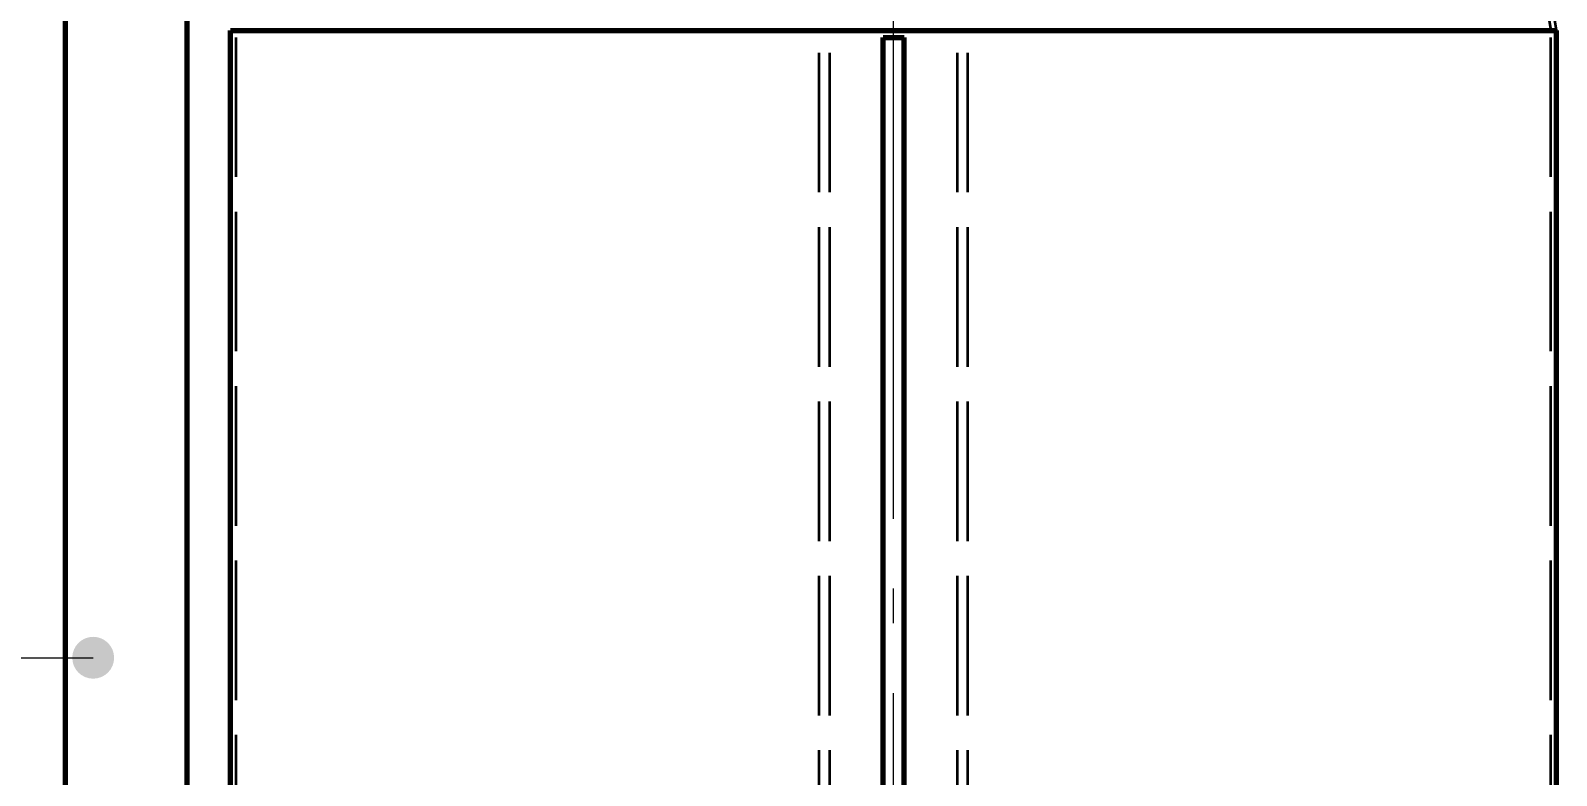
# Model space of a CAD drawing. Header units: millimetres. Extents: x 0 to 2208, y 0 to 420.
# Drawn here: x 79.28 to 123.01, y 196.17 to 217.54 of the extents above; entities that cross this region are included whole.
import ezdxf

# ---------------------------------------------------------------- set-up
doc = ezdxf.new("R2010")
doc.units = ezdxf.units.MM
doc.linetypes.add('IRAM-E-TRAZOS', pattern=[5, 4, -1])
doc.linetypes.add('IRAM-F-TRAZO-PUNTO', pattern=[20, 15, -2, 1, -2])
for name, color, linetype, lineweight in [('01-VISIBLE', 7, 'CONTINUOUS', 70), ('02-OCULTA', 4, 'IRAM-E-TRAZOS', 35), ('03-EJE', 1, 'IRAM-F-TRAZO-PUNTO', 18), ('04-COTA', 3, 'CONTINUOUS', 18), ('08-FINA', 5, 'CONTINUOUS', 18)]:
    doc.layers.add(name, color=color, linetype=linetype, lineweight=lineweight)
doc.styles.add('ISO3098', font='isocpeur.ttf')
doc.dimstyles.new('FLAMA-IRAM', dxfattribs={"dimtxt": 3.5, "dimasz": 3.5, "dimexe": 2, "dimexo": 1.5, "dimgap": 1, "dimtad": 1, "dimdec": 1, "dimtxsty": 'ISO3098', "dimblk": 'IRAM_FLECHA', "dimblk1": 'IRAM_FLECHA', "dimblk2": 'IRAM_FLECHA', "dimcen": 2.5, "dimclrd": 256, "dimclre": 256, "dimclrt": 256, "dimazin": 3, "dimtfac": 1, "dimtmove": 0, "dimatfit": 3, "dimlwd": 18, "dimlwe": 18})

# ---------------------------------------------------------------- blocks, each defined once
blk = doc.blocks.new('IRAM_FLECHA')
blk.add_solid([(0, 0), (-1, 0.125), (-1, -0.125)])

msp = doc.modelspace()

# ---------------------------------------------------------------- hatches: boundary and pattern name
at = {"layer": '08-FINA'}
h = msp.add_hatch(color=7, dxfattribs=at)
h.dxf.hatch_style = 1
edge = h.paths.add_edge_path()
edge.add_arc((81.073, 199.548), 0.6, 0, 360)

# ---------------------------------------------------------------- linework, layer by layer
at = {"layer": '01-VISIBLE'}
for p, q in [((80.273, 227.22), (80.273, 162.135)), ((83.753, 227.22), (83.753, 162.135)), ((85.013, 195.568), (85.013, 217.535)), ((123.013, 195.568), (123.013, 217.535)), ((103.713, 195.568), (103.713, 217.335)), ((103.713, 217.335), (104.313, 217.335)), ((104.313, 195.568), (104.313, 217.335))]:
    msp.add_line(p, q, dxfattribs=at)
msp.add_lwpolyline([(85.013, 217.535), (85.113, 217.535), (85.213, 217.535), (85.313, 217.535), (85.413, 217.535), (85.513, 217.535), (85.613, 217.535), (85.713, 217.535), (85.813, 217.535), (85.913, 217.535), (86.013, 217.535), (86.113, 217.535), (86.213, 217.535), (86.313, 217.535), (86.413, 217.535), (86.513, 217.535), (86.613, 217.535), (86.713, 217.535), (86.813, 217.535), (86.913, 217.535), (87.013, 217.535), (87.113, 217.535), (87.213, 217.535), (87.313, 217.535), (87.413, 217.535), (87.513, 217.535), (87.613, 217.535), (87.713, 217.535), (87.813, 217.535), (87.913, 217.535), (88.013, 217.535), (88.113, 217.535), (88.213, 217.535), (88.313, 217.535), (88.413, 217.535), (88.513, 217.535), (88.613, 217.535), (88.713, 217.535), (88.813, 217.535), (88.913, 217.535), (89.013, 217.535), (89.113, 217.535), (89.213, 217.535), (89.313, 217.535), (89.413, 217.535), (89.513, 217.535), (89.613, 217.535), (89.713, 217.535), (89.813, 217.535), (89.913, 217.535), (90.013, 217.535), (90.113, 217.535), (90.213, 217.535), (90.313, 217.535), (90.413, 217.535), (90.513, 217.535), (90.613, 217.535), (90.713, 217.535), (90.813, 217.535), (90.913, 217.535), (91.013, 217.535), (91.113, 217.535), (91.213, 217.535), (91.313, 217.535), (91.413, 217.535), (91.513, 217.535), (91.613, 217.535), (91.713, 217.535), (91.813, 217.535), (91.913, 217.535), (92.013, 217.535), (92.113, 217.535), (92.213, 217.535), (92.313, 217.535), (92.413, 217.535), (92.513, 217.535), (92.613, 217.535), (92.713, 217.535), (92.813, 217.535), (92.913, 217.535), (93.013, 217.535), (93.113, 217.535), (93.213, 217.535), (93.313, 217.535), (93.413, 217.535), (93.513, 217.535), (93.613, 217.535), (93.713, 217.535), (93.813, 217.535), (93.913, 217.535), (94.013, 217.535), (94.113, 217.535), (94.213, 217.535), (94.313, 217.535), (94.413, 217.535), (94.513, 217.535), (94.613, 217.535), (94.713, 217.535), (94.813, 217.535), (94.913, 217.535), (95.013, 217.535), (95.113, 217.535), (95.213, 217.535), (95.313, 217.535), (95.413, 217.535), (95.513, 217.535), (95.613, 217.535), (95.713, 217.535), (95.813, 217.535), (95.913, 217.535), (96.013, 217.535), (96.113, 217.535), (96.213, 217.535), (96.313, 217.535), (96.413, 217.535), (96.513, 217.535), (96.613, 217.535), (96.713, 217.535), (96.813, 217.535), (96.913, 217.535), (97.013, 217.535), (97.113, 217.535), (97.213, 217.535), (97.313, 217.535), (97.413, 217.535), (97.513, 217.535), (97.613, 217.535), (97.713, 217.535), (97.813, 217.535), (97.913, 217.535), (98.013, 217.535), (98.113, 217.535), (98.213, 217.535), (98.313, 217.535), (98.413, 217.535), (98.513, 217.535), (98.613, 217.535), (98.713, 217.535), (98.813, 217.535), (98.913, 217.535), (99.013, 217.535), (99.113, 217.535), (99.213, 217.535), (99.313, 217.535), (99.413, 217.535), (99.513, 217.535), (99.613, 217.535), (99.713, 217.535), (99.813, 217.535), (99.913, 217.535), (100.013, 217.535), (100.113, 217.535), (100.213, 217.535), (100.313, 217.535), (100.413, 217.535), (100.513, 217.535), (100.613, 217.535), (100.713, 217.535), (100.813, 217.535), (100.913, 217.535), (101.013, 217.535), (101.113, 217.535), (101.213, 217.535), (101.313, 217.535), (101.413, 217.535), (101.513, 217.535), (101.613, 217.535), (101.713, 217.535), (101.813, 217.535), (101.913, 217.535), (102.013, 217.535), (102.113, 217.535), (102.213, 217.535), (102.313, 217.535), (102.413, 217.535), (102.513, 217.535), (102.613, 217.535), (102.713, 217.535), (102.813, 217.535), (102.913, 217.535), (103.013, 217.535), (103.113, 217.535), (103.213, 217.535), (103.313, 217.535), (103.413, 217.535), (103.513, 217.535), (103.613, 217.535), (103.713, 217.535), (103.813, 217.535), (103.913, 217.535), (104.013, 217.535), (104.113, 217.535), (104.213, 217.535), (104.313, 217.535), (104.413, 217.535), (104.513, 217.535), (104.613, 217.535), (104.713, 217.535), (104.813, 217.535), (104.913, 217.535), (105.013, 217.535), (105.113, 217.535), (105.213, 217.535), (105.313, 217.535), (105.413, 217.535), (105.513, 217.535), (105.613, 217.535), (105.713, 217.535), (105.813, 217.535), (105.913, 217.535), (106.013, 217.535), (106.113, 217.535), (106.213, 217.535), (106.313, 217.535), (106.413, 217.535), (106.513, 217.535), (106.613, 217.535), (106.713, 217.535), (106.813, 217.535), (106.913, 217.535), (107.013, 217.535), (107.113, 217.535), (107.213, 217.535), (107.313, 217.535), (107.413, 217.535), (107.513, 217.535), (107.613, 217.535), (107.713, 217.535), (107.813, 217.535), (107.913, 217.535), (108.013, 217.535), (108.113, 217.535), (108.213, 217.535), (108.313, 217.535), (108.413, 217.535), (108.513, 217.535), (108.613, 217.535), (108.713, 217.535), (108.813, 217.535), (108.913, 217.535), (109.013, 217.535), (109.113, 217.535), (109.213, 217.535), (109.313, 217.535), (109.413, 217.535), (109.513, 217.535), (109.613, 217.535), (109.713, 217.535), (109.813, 217.535), (109.913, 217.535), (110.013, 217.535), (110.113, 217.535), (110.213, 217.535), (110.313, 217.535), (110.413, 217.535), (110.513, 217.535), (110.613, 217.535), (110.713, 217.535), (110.813, 217.535), (110.913, 217.535), (111.013, 217.535), (111.113, 217.535), (111.213, 217.535), (111.313, 217.535), (111.413, 217.535), (111.513, 217.535), (111.613, 217.535), (111.713, 217.535), (111.813, 217.535), (111.913, 217.535), (112.013, 217.535), (112.113, 217.535), (112.213, 217.535), (112.313, 217.535), (112.413, 217.535), (112.513, 217.535), (112.613, 217.535), (112.713, 217.535), (112.813, 217.535), (112.913, 217.535), (113.013, 217.535), (113.113, 217.535), (113.213, 217.535), (113.313, 217.535), (113.413, 217.535), (113.513, 217.535), (113.613, 217.535), (113.713, 217.535), (113.813, 217.535), (113.913, 217.535), (114.013, 217.535), (114.113, 217.535), (114.213, 217.535), (114.313, 217.535), (114.413, 217.535), (114.513, 217.535), (114.613, 217.535), (114.713, 217.535), (114.813, 217.535), (114.913, 217.535), (115.013, 217.535), (115.113, 217.535), (115.213, 217.535), (115.313, 217.535), (115.413, 217.535), (115.513, 217.535), (115.613, 217.535), (115.713, 217.535), (115.813, 217.535), (115.913, 217.535), (116.013, 217.535), (116.113, 217.535), (116.213, 217.535), (116.313, 217.535), (116.413, 217.535), (116.513, 217.535), (116.613, 217.535), (116.713, 217.535), (116.813, 217.535), (116.913, 217.535), (117.013, 217.535), (117.113, 217.535), (117.213, 217.535), (117.313, 217.535), (117.413, 217.535), (117.513, 217.535), (117.613, 217.535), (117.713, 217.535), (117.813, 217.535), (117.913, 217.535), (118.013, 217.535), (118.113, 217.535), (118.213, 217.535), (118.313, 217.535), (118.413, 217.535), (118.513, 217.535), (118.613, 217.535), (118.713, 217.535), (118.813, 217.535), (118.913, 217.535), (119.013, 217.535), (119.113, 217.535), (119.213, 217.535), (119.313, 217.535), (119.413, 217.535), (119.513, 217.535), (119.613, 217.535), (119.713, 217.535), (119.813, 217.535), (119.913, 217.535), (120.013, 217.535), (120.113, 217.535), (120.213, 217.535), (120.313, 217.535), (120.413, 217.535), (120.513, 217.535), (120.613, 217.535), (120.713, 217.535), (120.813, 217.535), (120.913, 217.535), (121.013, 217.535), (121.113, 217.535), (121.213, 217.535), (121.313, 217.535), (121.413, 217.535), (121.513, 217.535), (121.613, 217.535), (121.713, 217.535), (121.813, 217.535), (121.913, 217.535), (122.013, 217.535), (122.113, 217.535), (122.213, 217.535), (122.313, 217.535), (122.413, 217.535), (122.513, 217.535), (122.613, 217.535), (122.713, 217.535), (122.813, 217.535), (122.913, 217.535), (123.013, 217.535)], dxfattribs=at)
at = {"layer": '02-OCULTA'}
for p, q in [((101.883, 127.895), (101.883, 230.99)), ((102.183, 127.895), (102.183, 230.99)), ((105.843, 127.895), (105.843, 230.99)), ((106.143, 127.895), (106.143, 230.99)), ((122.693, 218.535), (122.853, 217.535)), ((123.013, 217.535), (122.901, 218.235)), ((85.173, 123.335), (85.173, 217.535)), ((122.853, 123.335), (122.853, 217.535)), ((103.713, 126.217), (103.713, 217.335)), ((103.713, 217.335), (104.313, 217.335)), ((104.313, 126.217), (104.313, 217.335))]:
    msp.add_line(p, q, dxfattribs=at)
for points in [[(123.013, 217.535), (122.913, 217.535), (122.813, 217.535), (122.713, 217.535), (122.613, 217.535), (122.513, 217.535), (122.413, 217.535), (122.313, 217.535), (122.213, 217.535), (122.113, 217.535), (122.013, 217.535), (121.913, 217.535), (121.813, 217.535), (121.713, 217.535), (121.613, 217.535), (121.513, 217.535), (121.413, 217.535), (121.313, 217.535), (121.213, 217.535), (121.113, 217.535), (121.013, 217.535), (120.913, 217.535), (120.813, 217.535), (120.713, 217.535), (120.613, 217.535), (120.513, 217.535), (120.413, 217.535), (120.313, 217.535), (120.213, 217.535), (120.113, 217.535), (120.013, 217.535), (119.913, 217.535), (119.813, 217.535), (119.713, 217.535), (119.613, 217.535), (119.513, 217.535), (119.413, 217.535), (119.313, 217.535), (119.213, 217.535), (119.113, 217.535), (119.013, 217.535), (118.913, 217.535), (118.813, 217.535), (118.713, 217.535), (118.613, 217.535), (118.513, 217.535), (118.413, 217.535), (118.313, 217.535), (118.213, 217.535), (118.113, 217.535), (118.013, 217.535), (117.913, 217.535), (117.813, 217.535), (117.713, 217.535), (117.613, 217.535), (117.513, 217.535), (117.413, 217.535), (117.313, 217.535), (117.213, 217.535), (117.113, 217.535), (117.013, 217.535), (116.913, 217.535), (116.813, 217.535), (116.713, 217.535), (116.613, 217.535), (116.513, 217.535), (116.413, 217.535), (116.313, 217.535), (116.213, 217.535), (116.113, 217.535), (116.013, 217.535), (115.913, 217.535), (115.813, 217.535), (115.713, 217.535), (115.613, 217.535), (115.513, 217.535), (115.413, 217.535), (115.313, 217.535), (115.213, 217.535), (115.113, 217.535), (115.013, 217.535), (114.913, 217.535), (114.813, 217.535), (114.713, 217.535), (114.613, 217.535), (114.513, 217.535), (114.413, 217.535), (114.313, 217.535), (114.213, 217.535), (114.113, 217.535), (114.013, 217.535), (113.913, 217.535), (113.813, 217.535), (113.713, 217.535), (113.613, 217.535), (113.513, 217.535), (113.413, 217.535), (113.313, 217.535), (113.213, 217.535), (113.113, 217.535), (113.013, 217.535), (112.913, 217.535), (112.813, 217.535), (112.713, 217.535), (112.613, 217.535), (112.513, 217.535), (112.413, 217.535), (112.313, 217.535), (112.213, 217.535), (112.113, 217.535), (112.013, 217.535), (111.913, 217.535), (111.813, 217.535), (111.713, 217.535), (111.613, 217.535), (111.513, 217.535), (111.413, 217.535), (111.313, 217.535), (111.213, 217.535), (111.113, 217.535), (111.013, 217.535), (110.913, 217.535), (110.813, 217.535), (110.713, 217.535), (110.613, 217.535), (110.513, 217.535), (110.413, 217.535), (110.313, 217.535), (110.213, 217.535), (110.113, 217.535), (110.013, 217.535), (109.913, 217.535), (109.813, 217.535), (109.713, 217.535), (109.613, 217.535), (109.513, 217.535), (109.413, 217.535), (109.313, 217.535), (109.213, 217.535), (109.113, 217.535), (109.013, 217.535), (108.913, 217.535), (108.813, 217.535), (108.713, 217.535), (108.613, 217.535), (108.513, 217.535), (108.413, 217.535), (108.313, 217.535), (108.213, 217.535), (108.113, 217.535), (108.013, 217.535), (107.913, 217.535), (107.813, 217.535), (107.713, 217.535), (107.613, 217.535), (107.513, 217.535), (107.413, 217.535), (107.313, 217.535), (107.213, 217.535), (107.113, 217.535), (107.013, 217.535), (106.913, 217.535), (106.813, 217.535), (106.713, 217.535), (106.613, 217.535), (106.513, 217.535), (106.413, 217.535), (106.313, 217.535), (106.213, 217.535), (106.113, 217.535), (106.013, 217.535), (105.913, 217.535), (105.813, 217.535), (105.713, 217.535), (105.613, 217.535), (105.513, 217.535), (105.413, 217.535), (105.313, 217.535), (105.213, 217.535), (105.113, 217.535), (105.013, 217.535), (104.913, 217.535), (104.813, 217.535), (104.713, 217.535), (104.613, 217.535), (104.513, 217.535), (104.413, 217.535), (104.313, 217.535), (104.213, 217.535), (104.113, 217.535), (104.013, 217.535), (103.913, 217.535), (103.813, 217.535), (103.713, 217.535), (103.613, 217.535), (103.513, 217.535), (103.413, 217.535), (103.313, 217.535), (103.213, 217.535), (103.113, 217.535), (103.013, 217.535), (102.913, 217.535), (102.813, 217.535), (102.713, 217.535), (102.613, 217.535), (102.513, 217.535), (102.413, 217.535), (102.313, 217.535), (102.213, 217.535), (102.113, 217.535), (102.013, 217.535), (101.913, 217.535), (101.813, 217.535), (101.713, 217.535), (101.613, 217.535), (101.513, 217.535), (101.413, 217.535), (101.313, 217.535), (101.213, 217.535), (101.113, 217.535), (101.013, 217.535), (100.913, 217.535), (100.813, 217.535), (100.713, 217.535), (100.613, 217.535), (100.513, 217.535), (100.413, 217.535), (100.313, 217.535), (100.213, 217.535), (100.113, 217.535), (100.013, 217.535), (99.913, 217.535), (99.813, 217.535), (99.713, 217.535), (99.613, 217.535), (99.513, 217.535), (99.413, 217.535), (99.313, 217.535), (99.213, 217.535), (99.113, 217.535), (99.013, 217.535), (98.913, 217.535), (98.813, 217.535), (98.713, 217.535), (98.613, 217.535), (98.513, 217.535), (98.413, 217.535), (98.313, 217.535), (98.213, 217.535), (98.113, 217.535), (98.013, 217.535), (97.913, 217.535), (97.813, 217.535), (97.713, 217.535), (97.613, 217.535), (97.513, 217.535), (97.413, 217.535), (97.313, 217.535), (97.213, 217.535), (97.113, 217.535), (97.013, 217.535), (96.913, 217.535), (96.813, 217.535), (96.713, 217.535), (96.613, 217.535), (96.513, 217.535), (96.413, 217.535), (96.313, 217.535), (96.213, 217.535), (96.113, 217.535), (96.013, 217.535), (95.913, 217.535), (95.813, 217.535), (95.713, 217.535), (95.613, 217.535), (95.513, 217.535), (95.413, 217.535), (95.313, 217.535), (95.213, 217.535), (95.113, 217.535), (95.013, 217.535), (94.913, 217.535), (94.813, 217.535), (94.713, 217.535), (94.613, 217.535), (94.513, 217.535), (94.413, 217.535), (94.313, 217.535), (94.213, 217.535), (94.113, 217.535), (94.013, 217.535), (93.913, 217.535), (93.813, 217.535), (93.713, 217.535), (93.613, 217.535), (93.513, 217.535), (93.413, 217.535), (93.313, 217.535), (93.213, 217.535), (93.113, 217.535), (93.013, 217.535), (92.913, 217.535), (92.813, 217.535), (92.713, 217.535), (92.613, 217.535), (92.513, 217.535), (92.413, 217.535), (92.313, 217.535), (92.213, 217.535), (92.113, 217.535), (92.013, 217.535), (91.913, 217.535), (91.813, 217.535), (91.713, 217.535), (91.613, 217.535), (91.513, 217.535), (91.413, 217.535), (91.313, 217.535), (91.213, 217.535), (91.113, 217.535), (91.013, 217.535), (90.913, 217.535), (90.813, 217.535), (90.713, 217.535), (90.613, 217.535), (90.513, 217.535), (90.413, 217.535), (90.313, 217.535), (90.213, 217.535), (90.113, 217.535), (90.013, 217.535), (89.913, 217.535), (89.813, 217.535), (89.713, 217.535), (89.613, 217.535), (89.513, 217.535), (89.413, 217.535), (89.313, 217.535), (89.213, 217.535), (89.113, 217.535), (89.013, 217.535), (88.913, 217.535), (88.813, 217.535), (88.713, 217.535), (88.613, 217.535), (88.513, 217.535), (88.413, 217.535), (88.313, 217.535), (88.213, 217.535), (88.113, 217.535), (88.013, 217.535), (87.913, 217.535), (87.813, 217.535), (87.713, 217.535), (87.613, 217.535), (87.513, 217.535), (87.413, 217.535), (87.313, 217.535), (87.213, 217.535), (87.113, 217.535), (87.013, 217.535), (86.913, 217.535), (86.813, 217.535), (86.713, 217.535), (86.613, 217.535), (86.513, 217.535), (86.413, 217.535), (86.313, 217.535), (86.213, 217.535), (86.113, 217.535), (86.013, 217.535), (85.913, 217.535), (85.813, 217.535), (85.713, 217.535), (85.613, 217.535), (85.513, 217.535), (85.413, 217.535), (85.313, 217.535), (85.213, 217.535), (85.113, 217.535), (85.013, 217.535)], [(122.853, 217.535), (122.753, 217.535), (122.653, 217.535), (122.552, 217.535), (122.452, 217.535), (122.352, 217.535), (122.252, 217.535), (122.152, 217.535), (122.051, 217.535), (121.951, 217.535), (121.851, 217.535), (121.751, 217.535), (121.65, 217.535), (121.55, 217.535), (121.45, 217.535), (121.35, 217.535), (121.25, 217.535), (121.149, 217.535), (121.049, 217.535), (120.949, 217.535), (120.849, 217.535), (120.749, 217.535), (120.648, 217.535), (120.548, 217.535), (120.448, 217.535), (120.348, 217.535), (120.247, 217.535), (120.147, 217.535), (120.047, 217.535), (119.947, 217.535), (119.847, 217.535), (119.746, 217.535), (119.646, 217.535), (119.546, 217.535), (119.446, 217.535), (119.346, 217.535), (119.245, 217.535), (119.145, 217.535), (119.045, 217.535), (118.945, 217.535), (118.844, 217.535), (118.744, 217.535), (118.644, 217.535), (118.544, 217.535), (118.444, 217.535), (118.343, 217.535), (118.243, 217.535), (118.143, 217.535), (118.043, 217.535), (117.943, 217.535), (117.842, 217.535), (117.742, 217.535), (117.642, 217.535), (117.542, 217.535), (117.442, 217.535), (117.341, 217.535), (117.241, 217.535), (117.141, 217.535), (117.041, 217.535), (116.94, 217.535), (116.84, 217.535), (116.74, 217.535), (116.64, 217.535), (116.54, 217.535), (116.439, 217.535), (116.339, 217.535), (116.239, 217.535), (116.139, 217.535), (116.039, 217.535), (115.938, 217.535), (115.838, 217.535), (115.738, 217.535), (115.638, 217.535), (115.537, 217.535), (115.437, 217.535), (115.337, 217.535), (115.237, 217.535), (115.137, 217.535), (115.036, 217.535), (114.936, 217.535), (114.836, 217.535), (114.736, 217.535), (114.636, 217.535), (114.535, 217.535), (114.435, 217.535), (114.335, 217.535), (114.235, 217.535), (114.134, 217.535), (114.034, 217.535), (113.934, 217.535), (113.834, 217.535), (113.734, 217.535), (113.633, 217.535), (113.533, 217.535), (113.433, 217.535), (113.333, 217.535), (113.233, 217.535), (113.132, 217.535), (113.032, 217.535), (112.932, 217.535), (112.832, 217.535), (112.732, 217.535), (112.631, 217.535), (112.531, 217.535), (112.431, 217.535), (112.331, 217.535), (112.23, 217.535), (112.13, 217.535), (112.03, 217.535), (111.93, 217.535), (111.83, 217.535), (111.729, 217.535), (111.629, 217.535), (111.529, 217.535), (111.429, 217.535), (111.329, 217.535), (111.228, 217.535), (111.128, 217.535), (111.028, 217.535), (110.928, 217.535), (110.827, 217.535), (110.727, 217.535), (110.627, 217.535), (110.527, 217.535), (110.427, 217.535), (110.326, 217.535), (110.226, 217.535), (110.126, 217.535), (110.026, 217.535), (109.926, 217.535), (109.825, 217.535), (109.725, 217.535), (109.625, 217.535), (109.525, 217.535), (109.424, 217.535), (109.324, 217.535), (109.224, 217.535), (109.124, 217.535), (109.024, 217.535), (108.923, 217.535), (108.823, 217.535), (108.723, 217.535), (108.623, 217.535), (108.523, 217.535), (108.422, 217.535), (108.322, 217.535), (108.222, 217.535), (108.122, 217.535), (108.022, 217.535), (107.921, 217.535), (107.821, 217.535), (107.721, 217.535), (107.621, 217.535), (107.52, 217.535), (107.42, 217.535), (107.32, 217.535), (107.22, 217.535), (107.12, 217.535), (107.019, 217.535), (106.919, 217.535), (106.819, 217.535), (106.719, 217.535), (106.619, 217.535), (106.518, 217.535), (106.418, 217.535), (106.318, 217.535), (106.218, 217.535), (106.117, 217.535), (106.017, 217.535), (105.917, 217.535), (105.817, 217.535), (105.717, 217.535), (105.616, 217.535), (105.516, 217.535), (105.416, 217.535), (105.316, 217.535), (105.216, 217.535), (105.115, 217.535), (105.015, 217.535), (104.915, 217.535), (104.815, 217.535), (104.714, 217.535), (104.614, 217.535), (104.514, 217.535), (104.414, 217.535), (104.314, 217.535), (104.213, 217.535), (104.113, 217.535), (104.013, 217.535), (103.913, 217.535), (103.813, 217.535), (103.712, 217.535), (103.612, 217.535), (103.512, 217.535), (103.412, 217.535), (103.312, 217.535), (103.211, 217.535), (103.111, 217.535), (103.011, 217.535), (102.911, 217.535), (102.81, 217.535), (102.71, 217.535), (102.61, 217.535), (102.51, 217.535), (102.41, 217.535), (102.309, 217.535), (102.209, 217.535), (102.109, 217.535), (102.009, 217.535), (101.909, 217.535), (101.808, 217.535), (101.708, 217.535), (101.608, 217.535), (101.508, 217.535), (101.407, 217.535), (101.307, 217.535), (101.207, 217.535), (101.107, 217.535), (101.007, 217.535), (100.906, 217.535), (100.806, 217.535), (100.706, 217.535), (100.606, 217.535), (100.506, 217.535), (100.405, 217.535), (100.305, 217.535), (100.205, 217.535), (100.105, 217.535), (100.004, 217.535), (99.904, 217.535), (99.804, 217.535), (99.704, 217.535), (99.604, 217.535), (99.503, 217.535), (99.403, 217.535), (99.303, 217.535), (99.203, 217.535), (99.103, 217.535), (99.002, 217.535), (98.902, 217.535), (98.802, 217.535), (98.702, 217.535), (98.602, 217.535), (98.501, 217.535), (98.401, 217.535), (98.301, 217.535), (98.201, 217.535), (98.1, 217.535), (98, 217.535), (97.9, 217.535), (97.8, 217.535), (97.7, 217.535), (97.599, 217.535), (97.499, 217.535), (97.399, 217.535), (97.299, 217.535), (97.199, 217.535), (97.098, 217.535), (96.998, 217.535), (96.898, 217.535), (96.798, 217.535), (96.697, 217.535), (96.597, 217.535), (96.497, 217.535), (96.397, 217.535), (96.297, 217.535), (96.196, 217.535), (96.096, 217.535), (95.996, 217.535), (95.896, 217.535), (95.796, 217.535), (95.695, 217.535), (95.595, 217.535), (95.495, 217.535), (95.395, 217.535), (95.294, 217.535), (95.194, 217.535), (95.094, 217.535), (94.994, 217.535), (94.894, 217.535), (94.793, 217.535), (94.693, 217.535), (94.593, 217.535), (94.493, 217.535), (94.393, 217.535), (94.292, 217.535), (94.192, 217.535), (94.092, 217.535), (93.992, 217.535), (93.892, 217.535), (93.791, 217.535), (93.691, 217.535), (93.591, 217.535), (93.491, 217.535), (93.39, 217.535), (93.29, 217.535), (93.19, 217.535), (93.09, 217.535), (92.99, 217.535), (92.889, 217.535), (92.789, 217.535), (92.689, 217.535), (92.589, 217.535), (92.489, 217.535), (92.388, 217.535), (92.288, 217.535), (92.188, 217.535), (92.088, 217.535), (91.987, 217.535), (91.887, 217.535), (91.787, 217.535), (91.687, 217.535), (91.587, 217.535), (91.486, 217.535), (91.386, 217.535), (91.286, 217.535), (91.186, 217.535), (91.086, 217.535), (90.985, 217.535), (90.885, 217.535), (90.785, 217.535), (90.685, 217.535), (90.584, 217.535), (90.484, 217.535), (90.384, 217.535), (90.284, 217.535), (90.184, 217.535), (90.083, 217.535), (89.983, 217.535), (89.883, 217.535), (89.783, 217.535), (89.683, 217.535), (89.582, 217.535), (89.482, 217.535), (89.382, 217.535), (89.282, 217.535), (89.182, 217.535), (89.081, 217.535), (88.981, 217.535), (88.881, 217.535), (88.781, 217.535), (88.68, 217.535), (88.58, 217.535), (88.48, 217.535), (88.38, 217.535), (88.28, 217.535), (88.179, 217.535), (88.079, 217.535), (87.979, 217.535), (87.879, 217.535), (87.779, 217.535), (87.678, 217.535), (87.578, 217.535), (87.478, 217.535), (87.378, 217.535), (87.277, 217.535), (87.177, 217.535), (87.077, 217.535), (86.977, 217.535), (86.877, 217.535), (86.776, 217.535), (86.676, 217.535), (86.576, 217.535), (86.476, 217.535), (86.376, 217.535), (86.275, 217.535), (86.175, 217.535), (86.075, 217.535), (85.975, 217.535), (85.874, 217.535), (85.774, 217.535), (85.674, 217.535), (85.574, 217.535), (85.474, 217.535), (85.373, 217.535), (85.273, 217.535), (85.173, 217.535)], [(85.173, 217.535), (85.273, 217.535), (85.373, 217.535), (85.474, 217.535), (85.574, 217.535), (85.674, 217.535), (85.774, 217.535), (85.874, 217.535), (85.975, 217.535), (86.075, 217.535), (86.175, 217.535), (86.275, 217.535), (86.376, 217.535), (86.476, 217.535), (86.576, 217.535), (86.676, 217.535), (86.776, 217.535), (86.877, 217.535), (86.977, 217.535), (87.077, 217.535), (87.177, 217.535), (87.277, 217.535), (87.378, 217.535), (87.478, 217.535), (87.578, 217.535), (87.678, 217.535), (87.779, 217.535), (87.879, 217.535), (87.979, 217.535), (88.079, 217.535), (88.179, 217.535), (88.28, 217.535), (88.38, 217.535), (88.48, 217.535), (88.58, 217.535), (88.68, 217.535), (88.781, 217.535), (88.881, 217.535), (88.981, 217.535), (89.081, 217.535), (89.182, 217.535), (89.282, 217.535), (89.382, 217.535), (89.482, 217.535), (89.582, 217.535), (89.683, 217.535), (89.783, 217.535), (89.883, 217.535), (89.983, 217.535), (90.083, 217.535), (90.184, 217.535), (90.284, 217.535), (90.384, 217.535), (90.484, 217.535), (90.584, 217.535), (90.685, 217.535), (90.785, 217.535), (90.885, 217.535), (90.985, 217.535), (91.086, 217.535), (91.186, 217.535), (91.286, 217.535), (91.386, 217.535), (91.486, 217.535), (91.587, 217.535), (91.687, 217.535), (91.787, 217.535), (91.887, 217.535), (91.987, 217.535), (92.088, 217.535), (92.188, 217.535), (92.288, 217.535), (92.388, 217.535), (92.489, 217.535), (92.589, 217.535), (92.689, 217.535), (92.789, 217.535), (92.889, 217.535), (92.99, 217.535), (93.09, 217.535), (93.19, 217.535), (93.29, 217.535), (93.39, 217.535), (93.491, 217.535), (93.591, 217.535), (93.691, 217.535), (93.791, 217.535), (93.892, 217.535), (93.992, 217.535), (94.092, 217.535), (94.192, 217.535), (94.292, 217.535), (94.393, 217.535), (94.493, 217.535), (94.593, 217.535), (94.693, 217.535), (94.793, 217.535), (94.894, 217.535), (94.994, 217.535), (95.094, 217.535), (95.194, 217.535), (95.294, 217.535), (95.395, 217.535), (95.495, 217.535), (95.595, 217.535), (95.695, 217.535), (95.796, 217.535), (95.896, 217.535), (95.996, 217.535), (96.096, 217.535), (96.196, 217.535), (96.297, 217.535), (96.397, 217.535), (96.497, 217.535), (96.597, 217.535), (96.697, 217.535), (96.798, 217.535), (96.898, 217.535), (96.998, 217.535), (97.098, 217.535), (97.199, 217.535), (97.299, 217.535), (97.399, 217.535), (97.499, 217.535), (97.599, 217.535), (97.7, 217.535), (97.8, 217.535), (97.9, 217.535), (98, 217.535), (98.1, 217.535), (98.201, 217.535), (98.301, 217.535), (98.401, 217.535), (98.501, 217.535), (98.602, 217.535), (98.702, 217.535), (98.802, 217.535), (98.902, 217.535), (99.002, 217.535), (99.103, 217.535), (99.203, 217.535), (99.303, 217.535), (99.403, 217.535), (99.503, 217.535), (99.604, 217.535), (99.704, 217.535), (99.804, 217.535), (99.904, 217.535), (100.004, 217.535), (100.105, 217.535), (100.205, 217.535), (100.305, 217.535), (100.405, 217.535), (100.506, 217.535), (100.606, 217.535), (100.706, 217.535), (100.806, 217.535), (100.906, 217.535), (101.007, 217.535), (101.107, 217.535), (101.207, 217.535), (101.307, 217.535), (101.407, 217.535), (101.508, 217.535), (101.608, 217.535), (101.708, 217.535), (101.808, 217.535), (101.909, 217.535), (102.009, 217.535), (102.109, 217.535), (102.209, 217.535), (102.309, 217.535), (102.41, 217.535), (102.51, 217.535), (102.61, 217.535), (102.71, 217.535), (102.81, 217.535), (102.911, 217.535), (103.011, 217.535), (103.111, 217.535), (103.211, 217.535), (103.312, 217.535), (103.412, 217.535), (103.512, 217.535), (103.612, 217.535), (103.712, 217.535), (103.813, 217.535), (103.913, 217.535), (104.013, 217.535), (104.113, 217.535), (104.213, 217.535), (104.314, 217.535), (104.414, 217.535), (104.514, 217.535), (104.614, 217.535), (104.714, 217.535), (104.815, 217.535), (104.915, 217.535), (105.015, 217.535), (105.115, 217.535), (105.216, 217.535), (105.316, 217.535), (105.416, 217.535), (105.516, 217.535), (105.616, 217.535), (105.717, 217.535), (105.817, 217.535), (105.917, 217.535), (106.017, 217.535), (106.117, 217.535), (106.218, 217.535), (106.318, 217.535), (106.418, 217.535), (106.518, 217.535), (106.619, 217.535), (106.719, 217.535), (106.819, 217.535), (106.919, 217.535), (107.019, 217.535), (107.12, 217.535), (107.22, 217.535), (107.32, 217.535), (107.42, 217.535), (107.52, 217.535), (107.621, 217.535), (107.721, 217.535), (107.821, 217.535), (107.921, 217.535), (108.022, 217.535), (108.122, 217.535), (108.222, 217.535), (108.322, 217.535), (108.422, 217.535), (108.523, 217.535), (108.623, 217.535), (108.723, 217.535), (108.823, 217.535), (108.923, 217.535), (109.024, 217.535), (109.124, 217.535), (109.224, 217.535), (109.324, 217.535), (109.424, 217.535), (109.525, 217.535), (109.625, 217.535), (109.725, 217.535), (109.825, 217.535), (109.926, 217.535), (110.026, 217.535), (110.126, 217.535), (110.226, 217.535), (110.326, 217.535), (110.427, 217.535), (110.527, 217.535), (110.627, 217.535), (110.727, 217.535), (110.827, 217.535), (110.928, 217.535), (111.028, 217.535), (111.128, 217.535), (111.228, 217.535), (111.329, 217.535), (111.429, 217.535), (111.529, 217.535), (111.629, 217.535), (111.729, 217.535), (111.83, 217.535), (111.93, 217.535), (112.03, 217.535), (112.13, 217.535), (112.23, 217.535), (112.331, 217.535), (112.431, 217.535), (112.531, 217.535), (112.631, 217.535), (112.732, 217.535), (112.832, 217.535), (112.932, 217.535), (113.032, 217.535), (113.132, 217.535), (113.233, 217.535), (113.333, 217.535), (113.433, 217.535), (113.533, 217.535), (113.633, 217.535), (113.734, 217.535), (113.834, 217.535), (113.934, 217.535), (114.034, 217.535), (114.134, 217.535), (114.235, 217.535), (114.335, 217.535), (114.435, 217.535), (114.535, 217.535), (114.636, 217.535), (114.736, 217.535), (114.836, 217.535), (114.936, 217.535), (115.036, 217.535), (115.137, 217.535), (115.237, 217.535), (115.337, 217.535), (115.437, 217.535), (115.537, 217.535), (115.638, 217.535), (115.738, 217.535), (115.838, 217.535), (115.938, 217.535), (116.039, 217.535), (116.139, 217.535), (116.239, 217.535), (116.339, 217.535), (116.439, 217.535), (116.54, 217.535), (116.64, 217.535), (116.74, 217.535), (116.84, 217.535), (116.94, 217.535), (117.041, 217.535), (117.141, 217.535), (117.241, 217.535), (117.341, 217.535), (117.442, 217.535), (117.542, 217.535), (117.642, 217.535), (117.742, 217.535), (117.842, 217.535), (117.943, 217.535), (118.043, 217.535), (118.143, 217.535), (118.243, 217.535), (118.343, 217.535), (118.444, 217.535), (118.544, 217.535), (118.644, 217.535), (118.744, 217.535), (118.844, 217.535), (118.945, 217.535), (119.045, 217.535), (119.145, 217.535), (119.245, 217.535), (119.346, 217.535), (119.446, 217.535), (119.546, 217.535), (119.646, 217.535), (119.746, 217.535), (119.847, 217.535), (119.947, 217.535), (120.047, 217.535), (120.147, 217.535), (120.247, 217.535), (120.348, 217.535), (120.448, 217.535), (120.548, 217.535), (120.648, 217.535), (120.749, 217.535), (120.849, 217.535), (120.949, 217.535), (121.049, 217.535), (121.149, 217.535), (121.25, 217.535), (121.35, 217.535), (121.45, 217.535), (121.55, 217.535), (121.65, 217.535), (121.751, 217.535), (121.851, 217.535), (121.951, 217.535), (122.051, 217.535), (122.152, 217.535), (122.252, 217.535), (122.352, 217.535), (122.452, 217.535), (122.552, 217.535), (122.653, 217.535), (122.753, 217.535), (122.853, 217.535)]]:
    msp.add_lwpolyline(points, dxfattribs=at)
at = {"layer": '03-EJE'}
msp.add_line((104.013, 123.535), (104.013, 242.792), dxfattribs=at)
at = {"layer": '08-FINA'}
msp.add_line((52.813, 199.548), (81.073, 199.548), dxfattribs=at)

# ---------------------------------------------------------------- dimensions: what is measured, and where the dimension line sits
at = {"layer": '04-COTA'}
for base, p1, p2 in [((57.813, 123.335), (79.813, 123.335), (79.813, 242.192)), ((68.813, 123.335), (85.013, 123.335), (101.013, 233.15))]:
    msp.add_linear_dim(base=base, p1=p1, p2=p2, angle=90, dimstyle='FLAMA-IRAM', override={"dimlfac": 5}, dxfattribs=at).render()

doc.saveas('drawing.dxf')
